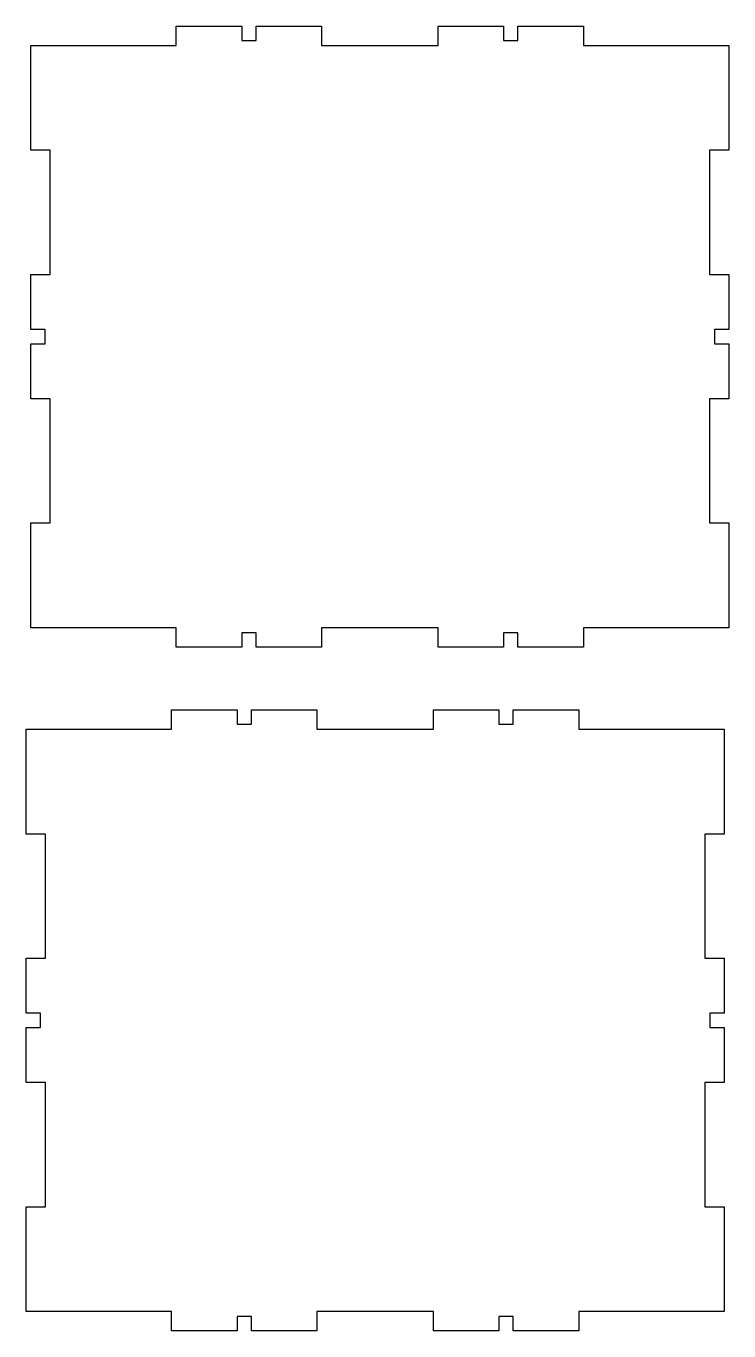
# Model space of a CAD drawing. Extents: x 4 to 185, y 59 to 395.
import ezdxf

# ---------------------------------------------------------------- set-up
doc = ezdxf.new("R2010")
doc.units = 0
doc.layers.add('Layer_1', color=7, linetype='CONTINUOUS')

msp = doc.modelspace()

# ---------------------------------------------------------------- linework, layer by layer
at = {"layer": 'Layer_1', "color": 7}
for points in [[(63.573831, 395.146839), (80.473845, 395.146839), (80.473845, 390.146835), (110.47387, 390.146835), (110.47387, 395.146839), (127.373884, 395.146839), (127.373884, 391.446836), (131.073888, 391.446836), (131.073888, 395.146839), (147.973899, 395.146839), (147.973899, 390.146835), (185.473932, 390.146835), (185.473932, 363.146813), (180.473927, 363.146813), (180.473927, 331.146786), (185.473932, 331.146786), (185.473932, 316.996774), (181.773928, 316.996774), (181.773928, 313.296773), (185.473932, 313.296773), (185.473932, 299.14676), (180.473927, 299.14676), (180.473927, 267.146734), (185.473932, 267.146734), (185.473932, 240.146711), (147.973899, 240.146711), (147.973899, 235.146707), (131.073888, 235.146707), (131.073888, 238.846711), (127.373884, 238.846711), (127.373884, 235.146707), (110.47387, 235.146707), (110.47387, 240.146711), (80.473845, 240.146711), (80.473845, 235.146707), (63.573831, 235.146707), (63.573831, 238.846711), (59.873827, 238.846711), (59.873827, 235.146707), (42.973813, 235.146707), (42.973813, 240.146711), (5.473784, 240.146711), (5.473784, 267.146734), (10.473788, 267.146734), (10.473788, 299.14676), (5.473784, 299.14676), (5.473784, 313.296773), (9.173787, 313.296773), (9.173787, 316.996774), (5.473784, 316.996774), (5.473784, 331.146786), (10.473788, 331.146786), (10.473788, 363.146813), (5.473784, 363.146813), (5.473784, 390.146835), (42.973813, 390.146835), (42.973813, 395.146839), (59.873827, 395.146839), (59.873827, 391.446836), (63.573831, 391.446836), (63.573831, 395.146839)], [(79.264321, 219.019866), (79.264321, 214.019862), (109.264346, 214.019862), (109.264346, 219.019866), (126.16436, 219.019866), (126.16436, 215.319863), (129.864364, 215.319863), (129.864364, 219.019866), (146.764376, 219.019866), (146.764376, 214.019862), (184.264408, 214.019862), (184.264408, 187.01984), (179.264404, 187.01984), (179.264404, 155.019814), (184.264408, 155.019814), (184.264408, 140.869801), (180.564404, 140.869801), (180.564404, 137.1698), (184.264408, 137.1698), (184.264408, 123.019787), (179.264404, 123.019787), (179.264404, 91.019761), (184.264408, 91.019761), (184.264408, 64.019739), (146.764376, 64.019739), (146.764376, 59.019735), (129.864364, 59.019735), (129.864364, 62.719739), (126.16436, 62.719739), (126.16436, 59.019735), (109.264346, 59.019735), (109.264346, 64.019739), (79.264321, 64.019739), (79.264321, 59.019735), (62.364307, 59.019735), (62.364307, 62.719739), (58.664303, 62.719739), (58.664303, 59.019735), (41.764289, 59.019735), (41.764289, 64.019739), (4.26426, 64.019739), (4.26426, 91.019761), (9.264264, 91.019761), (9.264264, 123.019787), (4.26426, 123.019787), (4.26426, 137.1698), (7.964263, 137.1698), (7.964263, 140.869801), (4.26426, 140.869801), (4.26426, 155.019814), (9.264264, 155.019814), (9.264264, 187.01984), (4.26426, 187.01984), (4.26426, 214.019862), (41.764289, 214.019862), (41.764289, 219.019866), (58.664303, 219.019866), (58.664303, 215.319863), (62.364307, 215.319863), (62.364307, 219.019866), (79.264321, 219.019866)]]:
    msp.add_lwpolyline(points, close=True, dxfattribs=at)

doc.saveas('drawing.dxf')
